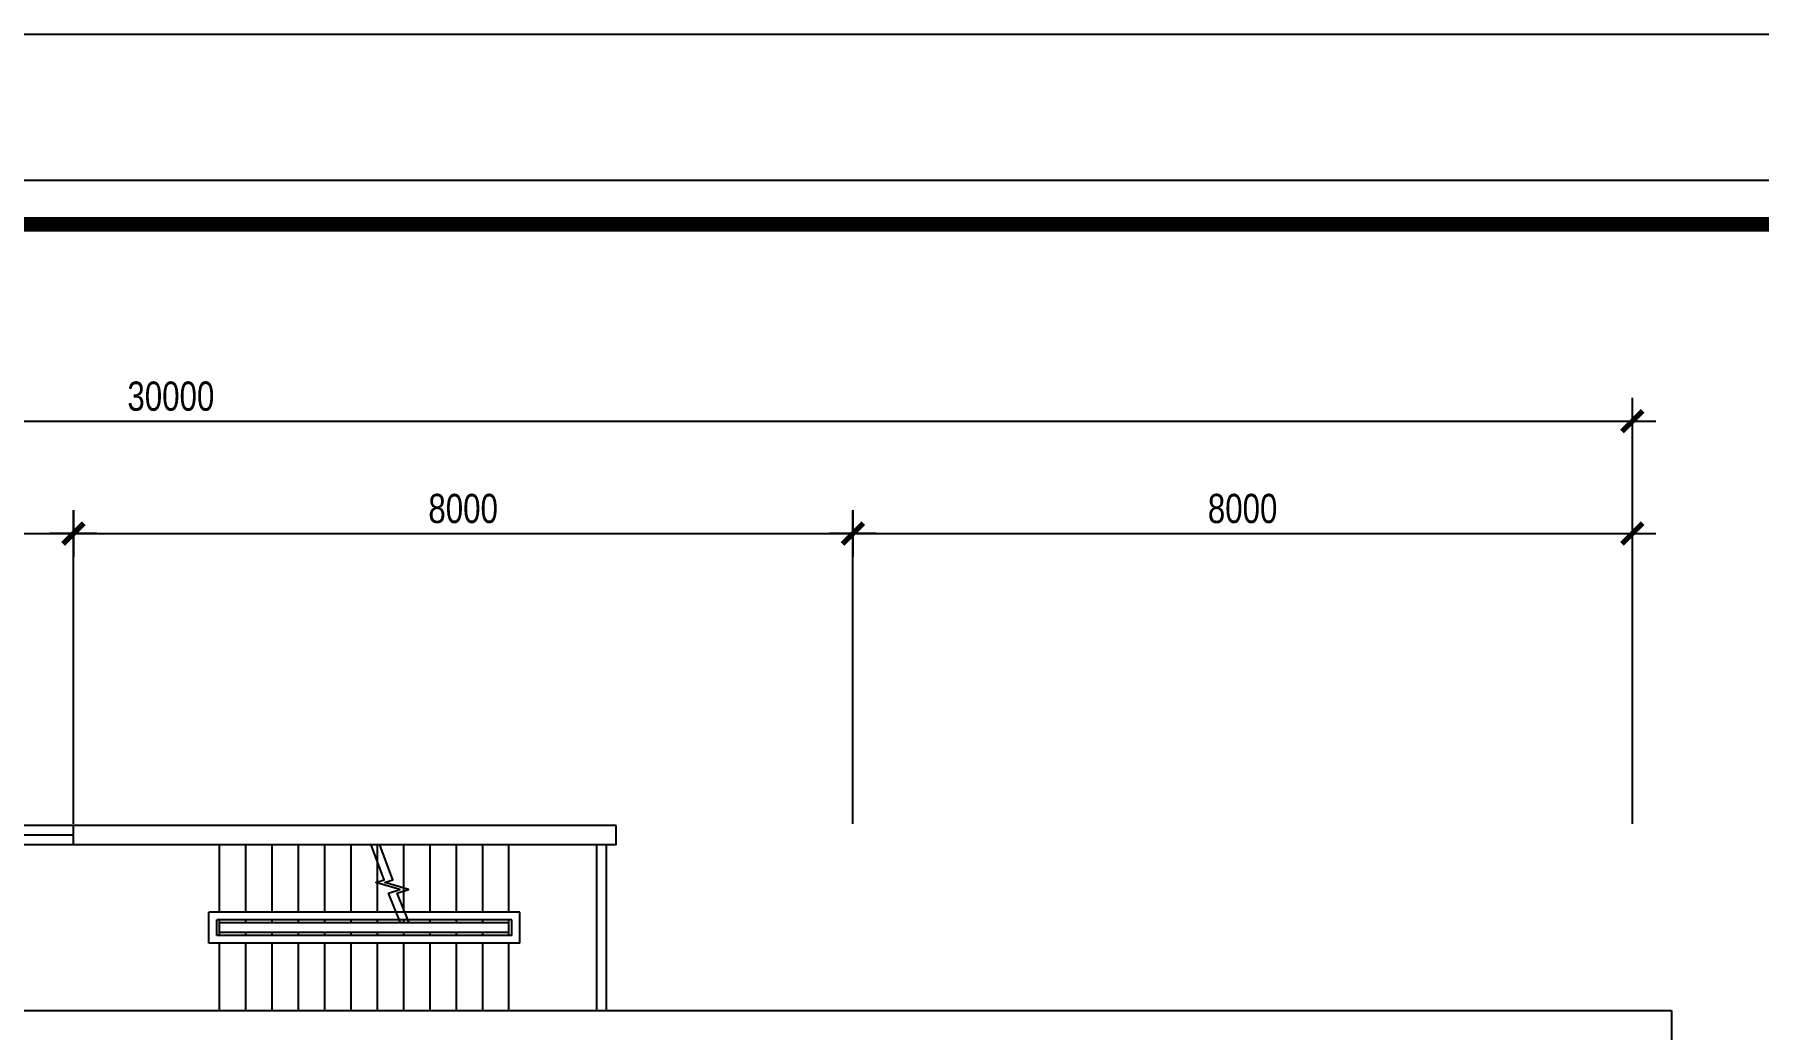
# Model space of a CAD drawing. Header units: metres. Extents: x 352651 to 1421851, y -87441 to -24441.
# Drawn here: x 1364021 to 1381716, y -34654 to -24441 of the extents above; entities that cross this region are included whole.
import ezdxf

# ---------------------------------------------------------------- set-up
doc = ezdxf.new("R2010")
doc.units = ezdxf.units.M
doc.header["$LTSCALE"] = 300
doc.header["$MEASUREMENT"] = 0
doc.header["$PDMODE"] = 2
doc.linetypes.add('DASHED2', pattern=[0.375, 0.25, -0.125])
doc.layers.get('0').update_dxf_attribs({"linetype": 'CONTINUOUS'})
doc.layers.get('Defpoints').update_dxf_attribs({"linetype": 'CONTINUOUS'})
for name, color, linetype in [('DIM', 1, 'CONTINUOUS'), ('HATCH', 145, 'CONTINUOUS'), ('THAY', 9, 'CONTINUOUS'), ('TUONG', 7, 'CONTINUOUS')]:
    doc.layers.add(name, color=color, linetype=linetype)
doc.styles.add('CHUKICHTHUOC', font='vnshx.shx', dxfattribs={"width": 0.8, "height": 300, "bigfont": '@extfont2.shx'})
doc.dimstyles.new('150', dxfattribs={"dimscale": 150, "dimtxt": 2, "dimasz": 0.1, "dimexe": 1, "dimexo": 0, "dimgap": 0.7, "dimtad": 1, "dimdec": 0, "dimzin": 0, "dimdsep": 46, "dimtxsty": 'CHUKICHTHUOC', "dimblk": 'ARR', "dimcen": 0, "dimdle": 1, "dimclrd": 3, "dimclre": 3, "dimclrt": 3, "dimadec": 0, "dimazin": 0, "dimtfac": 1, "dimtdec": 0, "dimtix": 1, "dimtmove": 2, "dimatfit": 3, "dimldrblk": 'ARR', "dimfxl": 1, "dimtolj": 1, "dimtzin": 0, "dimarcsym": 0})

# ---------------------------------------------------------------- blocks, each defined once
blk = doc.blocks.new('ARR')
at = {"color": 1}
for p, q in [((0, -16), (0, 16)), ((-16, 0), (16, 0))]:
    blk.add_line(p, q, dxfattribs=at)
at = {"color": 3, "const_width": 3.6}
blk.add_lwpolyline([(-7.1, -7.1), (7.1, 7.1)], dxfattribs=at)
blk = doc.blocks.new('*D186')
at = {"layer": 'Defpoints', "color": 0, "transparency": 16777216}
for p in [(1364421, -29563), (1356421, -32544), (1364421, -32544)]:
    blk.add_point(p, dxfattribs=at)
at = {"layer": 'DIM', "color": 3, "lineweight": -2, "transparency": 16777216}
for p, q in [((1356421, -32544), (1356421, -29413)), ((1364421, -32544), (1364421, -29413)), ((1356436, -29563), (1364406, -29563))]:
    blk.add_line(p, q, dxfattribs=at)
at = {"layer": 'DIM', "color": 3, "lineweight": -2, "transparency": 16777216, "xscale": 15, "yscale": 15, "zscale": 15, "rotation": 180}
blk.add_blockref('ARR', (1356421, -29563), dxfattribs=at)
at = {"layer": 'DIM', "color": 3, "lineweight": -2, "transparency": 16777216, "xscale": 15, "yscale": 15, "zscale": 15}
blk.add_blockref('ARR', (1364421, -29563), dxfattribs=at)
at = {"layer": 'DIM', "color": 3, "transparency": 16777216, "insert": (1360421, -29308), "char_height": 300, "attachment_point": 5, "style": 'CHUKICHTHUOC'}
blk.add_mtext('\\A1;8000', dxfattribs=at)
blk = doc.blocks.new('*D187')
at = {"layer": 'Defpoints', "color": 0, "transparency": 16777216}
for p in [(1372421, -29563), (1364421, -32544), (1372421, -32544)]:
    blk.add_point(p, dxfattribs=at)
at = {"layer": 'DIM', "color": 3, "lineweight": -2, "transparency": 16777216}
for p, q in [((1364421, -32544), (1364421, -29413)), ((1372421, -32544), (1372421, -29413)), ((1364436, -29563), (1372406, -29563))]:
    blk.add_line(p, q, dxfattribs=at)
at = {"layer": 'DIM', "color": 3, "lineweight": -2, "transparency": 16777216, "xscale": 15, "yscale": 15, "zscale": 15, "rotation": 180}
blk.add_blockref('ARR', (1364421, -29563), dxfattribs=at)
at = {"layer": 'DIM', "color": 3, "lineweight": -2, "transparency": 16777216, "xscale": 15, "yscale": 15, "zscale": 15}
blk.add_blockref('ARR', (1372421, -29563), dxfattribs=at)
at = {"layer": 'DIM', "color": 3, "transparency": 16777216, "insert": (1368421, -29308), "char_height": 300, "attachment_point": 5, "style": 'CHUKICHTHUOC'}
blk.add_mtext('\\A1;8000', dxfattribs=at)
blk = doc.blocks.new('*D188')
at = {"layer": 'Defpoints', "color": 0, "transparency": 16777216}
for p in [(1380421, -29563), (1372421, -32544), (1380421, -32544)]:
    blk.add_point(p, dxfattribs=at)
at = {"layer": 'DIM', "color": 3, "lineweight": -2, "transparency": 16777216}
for p, q in [((1372421, -32544), (1372421, -29413)), ((1380421, -32544), (1380421, -29413)), ((1372436, -29563), (1380406, -29563))]:
    blk.add_line(p, q, dxfattribs=at)
at = {"layer": 'DIM', "color": 3, "lineweight": -2, "transparency": 16777216, "xscale": 15, "yscale": 15, "zscale": 15, "rotation": 180}
blk.add_blockref('ARR', (1372421, -29563), dxfattribs=at)
at = {"layer": 'DIM', "color": 3, "lineweight": -2, "transparency": 16777216, "xscale": 15, "yscale": 15, "zscale": 15}
blk.add_blockref('ARR', (1380421, -29563), dxfattribs=at)
at = {"layer": 'DIM', "color": 3, "transparency": 16777216, "insert": (1376421, -29308), "char_height": 300, "attachment_point": 5, "style": 'CHUKICHTHUOC'}
blk.add_mtext('\\A1;8000', dxfattribs=at)
blk = doc.blocks.new('*D189')
at = {"layer": 'Defpoints', "color": 0, "transparency": 16777216}
for p in [(1380421, -28410), (1350421, -32544), (1380421, -32544)]:
    blk.add_point(p, dxfattribs=at)
at = {"layer": 'DIM', "color": 3, "lineweight": -2, "transparency": 16777216}
for p, q in [((1350421, -32544), (1350421, -28260)), ((1380421, -32544), (1380421, -28260)), ((1350436, -28410), (1380406, -28410))]:
    blk.add_line(p, q, dxfattribs=at)
at = {"layer": 'DIM', "color": 3, "lineweight": -2, "transparency": 16777216, "xscale": 15, "yscale": 15, "zscale": 15, "rotation": 180}
blk.add_blockref('ARR', (1350421, -28410), dxfattribs=at)
at = {"layer": 'DIM', "color": 3, "lineweight": -2, "transparency": 16777216, "xscale": 15, "yscale": 15, "zscale": 15}
blk.add_blockref('ARR', (1380421, -28410), dxfattribs=at)
at = {"layer": 'DIM', "color": 3, "transparency": 16777216, "insert": (1365421, -28155), "char_height": 300, "attachment_point": 5, "style": 'CHUKICHTHUOC'}
blk.add_mtext('\\A1;30000', dxfattribs=at)

msp = doc.modelspace()

# ---------------------------------------------------------------- linework, layer by layer
for const_width in [150, 51.9]:
    msp.add_lwpolyline([(1337700.9, -85490.5), (1419900.9, -85490.5), (1419900.9, -26390.5), (1337700.9, -26390.5)], close=True, dxfattribs=dict(const_width=const_width))
at = {"layer": 'Defpoints', "linetype": 'DASHED2'}
msp.add_lwpolyline([(1332750.9, -87440.5), (1421850.9, -87440.5), (1421850.9, -24440.5), (1332750.9, -24440.5)], close=True, dxfattribs=at)
msp.add_lwpolyline([(1332750.9, -87440.5), (1421850.9, -87440.5), (1421850.9, -24440.5), (1332750.9, -24440.5)], close=True, dxfattribs=at)
at = {"layer": 'HATCH', "linetype": 'ByBlock'}
msp.add_lwpolyline([(1337250.9, -85940.5), (1420350.9, -85940.5), (1420350.9, -25940.5), (1337250.9, -25940.5)], close=True, dxfattribs=at)
at = {"layer": 'THAY'}
for p, q in [((1364421.3, -32559.5), (1353221.3, -32559.5)), ((1364421.3, -32659.5), (1353321.3, -32659.5)), ((1364421.3, -32759.5), (1353421.3, -32759.5)), ((1365921.3, -33449.5), (1365921.3, -32759.5)), ((1366191.3, -33449.5), (1366191.3, -32759.5)), ((1366461.3, -33449.5), (1366461.3, -32759.5)), ((1366731.3, -33449.5), (1366731.3, -32759.5)), ((1367001.3, -33449.5), (1367001.3, -32759.5)), ((1367271.3, -33449.5), (1367271.3, -32759.5)), ((1367541.3, -33449.5), (1367541.3, -32759.5)), ((1367811.3, -33449.5), (1367811.3, -32759.5)), ((1368081.3, -33449.5), (1368081.3, -32759.5)), ((1368351.3, -33449.5), (1368351.3, -32759.5)), ((1368621.3, -33449.5), (1368621.3, -32759.5)), ((1368891.3, -33449.5), (1368891.3, -32759.5)), ((1369791.3, -34459.5), (1369791.3, -32759.5)), ((1369891.3, -34459.5), (1369891.3, -32759.5)), ((1369001.3, -33449.5), (1365811.3, -33449.5)), ((1365811.3, -33769.5), (1365811.3, -33449.5)), ((1368921.3, -33529.5), (1365891.3, -33529.5)), ((1365891.3, -33689.5), (1365891.3, -33529.5)), ((1365921.3, -33689.5), (1365921.3, -33529.5)), ((1368891.3, -33559.5), (1365921.3, -33559.5)), ((1366191.3, -33559.5), (1366191.3, -33529.5)), ((1366461.3, -33559.5), (1366461.3, -33529.5)), ((1366731.3, -33559.5), (1366731.3, -33529.5)), ((1367001.3, -33559.5), (1367001.3, -33529.5)), ((1367271.3, -33559.5), (1367271.3, -33529.5)), ((1367541.3, -33559.5), (1367541.3, -33529.5)), ((1367811.3, -33559.5), (1367811.3, -33529.5)), ((1368081.3, -33559.5), (1368081.3, -33529.5)), ((1368351.3, -33559.5), (1368351.3, -33529.5)), ((1368621.3, -33559.5), (1368621.3, -33529.5)), ((1368891.3, -33689.5), (1368891.3, -33529.5)), ((1368921.3, -33689.5), (1368921.3, -33529.5)), ((1369001.3, -33769.5), (1369001.3, -33449.5)), ((1369001.3, -33769.5), (1365811.3, -33769.5)), ((1368921.3, -33689.5), (1365891.3, -33689.5)), ((1368891.3, -33659.5), (1365921.3, -33659.5)), ((1365921.3, -34459.5), (1365921.3, -33769.5)), ((1366191.3, -33689.5), (1366191.3, -33659.5)), ((1366191.3, -34459.5), (1366191.3, -33769.5)), ((1366461.3, -33689.5), (1366461.3, -33659.5)), ((1366461.3, -34459.5), (1366461.3, -33769.5)), ((1366731.3, -33689.5), (1366731.3, -33659.5)), ((1366731.3, -34459.5), (1366731.3, -33769.5)), ((1367001.3, -33689.5), (1367001.3, -33659.5)), ((1367001.3, -34459.5), (1367001.3, -33769.5)), ((1367271.3, -33689.5), (1367271.3, -33659.5)), ((1367271.3, -34459.5), (1367271.3, -33769.5)), ((1367541.3, -33689.5), (1367541.3, -33659.5)), ((1367541.3, -34459.5), (1367541.3, -33769.5)), ((1367811.3, -33689.5), (1367811.3, -33659.5)), ((1367811.3, -34459.5), (1367811.3, -33769.5)), ((1368081.3, -33689.5), (1368081.3, -33659.5)), ((1368081.3, -34459.5), (1368081.3, -33769.5)), ((1368351.3, -33689.5), (1368351.3, -33659.5)), ((1368351.3, -34459.5), (1368351.3, -33769.5)), ((1368621.3, -33689.5), (1368621.3, -33659.5)), ((1368621.3, -34459.5), (1368621.3, -33769.5)), ((1368891.3, -34459.5), (1368891.3, -33769.5)), ((1356021.3, -34459.5), (1380821.3, -34459.5)), ((1380821.3, -34459.5), (1380821.3, -43359.5))]:
    msp.add_line(p, q, dxfattribs=at)
at = {"layer": 'THAY', "linetype": 'ByBlock'}
msp.add_lwpolyline([(1337250.9, -85940.5), (1420350.9, -85940.5), (1420350.9, -25940.5), (1337250.9, -25940.5)], close=True, dxfattribs=at)
at = {"layer": 'THAY'}
for points in [[(1367776.2, -33559.5), (1367654.4, -33254.2), (1367769.4, -33215.9), (1367525.5, -33146.1), (1367609.1, -33118.2), (1367476.4, -32759.5)], [(1367866.2, -33559.5), (1367744.4, -33254.2), (1367859.4, -33215.9), (1367615.5, -33146.1), (1367699.1, -33118.2), (1367566.4, -32759.5)]]:
    msp.add_lwpolyline(points, dxfattribs=at)
at = {"layer": 'TUONG'}
for p, q in [((1364421.3, -32759.5), (1364421.3, -32559.5)), ((1369991.3, -32559.5), (1364421.3, -32559.5)), ((1369991.3, -32759.5), (1369991.3, -32559.5)), ((1369991.3, -32759.5), (1364421.3, -32759.5))]:
    msp.add_line(p, q, dxfattribs=at)
msp.add_lwpolyline([(1332750.9, -87440.5), (1421850.9, -87440.5), (1421850.9, -24440.5), (1332750.9, -24440.5)], close=True, dxfattribs=at)

# ---------------------------------------------------------------- dimensions: what is measured, and where the dimension line sits
at = {"layer": 'DIM'}
for base, p1, p2, picture, middle in [((1380421.3, -28409.9), (1350421.3, -32544.4), (1380421.3, -32544.4), '*D189', (1365421.3, -28154.9)), ((1364421.3, -29563), (1356421.3, -32544.4), (1364421.3, -32544.4), '*D186', (1360421.3, -29308)), ((1372421.3, -29563), (1364421.3, -32544.4), (1372421.3, -32544.4), '*D187', (1368421.3, -29308)), ((1380421.3, -29563), (1372421.3, -32544.4), (1380421.3, -32544.4), '*D188', (1376421.3, -29308))]:
    dim = msp.add_linear_dim(base=base, p1=p1, p2=p2, dimstyle='150', dxfattribs=at)
    dim.commit()
    dim.dimension.update_dxf_attribs({"geometry": picture, "text_midpoint": middle})

doc.saveas('drawing.dxf')
